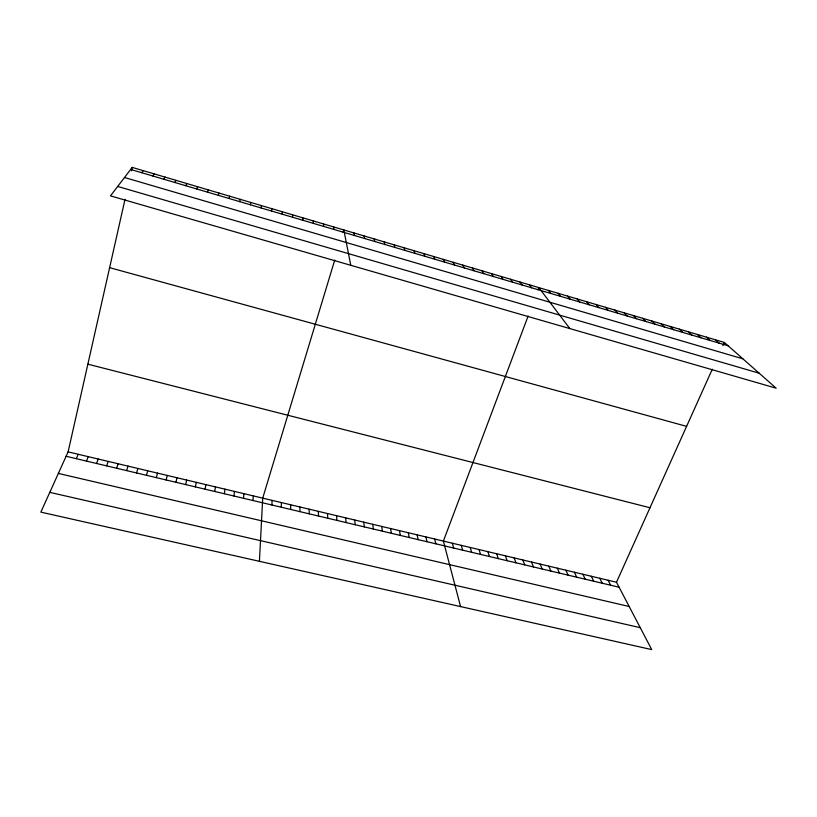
<?xml version="1.0" encoding="UTF-8"?>
<svg xmlns="http://www.w3.org/2000/svg" width="817" height="817" viewBox="0 0 817 817"><rect width="100%" height="100%" fill="white"/><g stroke="black" fill="none" stroke-linecap="round" stroke-linejoin="round"><path stroke-width="1.23" d="M290.668 509.451L290.668 504.783M281.303 507.234L281.385 502.567M271.908 505.008L272.071 500.361M282.11 214.156L282.192 211.726M259.418 561.32L262.717 498.135L334.725 260.082M253.004 500.535L253.331 495.899M271.581 211.052L271.765 208.652M243.507 498.278L243.905 493.662M233.958 496.021L234.448 491.415M261.011 207.927L261.297 205.557M224.389 493.754L224.961 489.158M214.779 491.477L215.433 486.891M205.128 489.199L205.864 484.624M250.4 204.791L250.788 202.442M195.447 486.901L196.264 482.336M185.725 484.604L186.633 480.049M239.738 201.646L240.229 199.328M175.961 482.285L176.962 477.751M68.107 451.872L616.488 582.235L651.721 649.607L40.85 512.126L68.107 451.872L125.021 199.328M131.435 170.835L132.211 167.393L724.342 342.446L776.15 388.187L110.479 195.876L132.211 167.393M166.168 479.967L167.25 475.443M229.036 198.49L229.638 196.192M156.333 477.639L157.507 473.125M146.468 475.3L147.724 470.796M136.551 472.961L137.91 468.468M343.099 232.385L343.834 229.955L350.769 265.29M218.292 195.324L218.987 193.047M126.604 470.602L128.044 466.119M116.627 468.233L118.148 463.77M207.498 192.138L208.304 189.891M106.598 465.864L108.222 461.411M528.15 315.985L443.386 541.089L460.574 606.592M537.974 289.892L538.832 287.604L569.827 328.577M96.539 463.484L98.254 459.031M86.439 461.094L88.236 456.652M196.662 188.931L197.571 186.715M76.298 458.684L78.197 454.272M616.488 582.235L712.301 369.213M722.892 345.673L724.342 342.446M185.776 185.725L186.797 183.529M174.838 182.497L175.972 180.332M163.86 179.26L165.095 177.115M152.84 176.002L154.188 173.888M141.76 172.734L143.22 170.651M49.796 492.355L640.262 627.691M58.364 473.421L629.192 606.52M66.116 456.274L619.092 587.219M87.868 364.178L649.985 507.755M109.621 267.67L686.597 426.362M117.668 186.45L759.187 373.206M124.511 177.493L742.898 358.826M130.638 169.446L728.141 345.795M715.416 339.801L719.144 343.14M706.45 337.155L710.106 340.475M697.442 334.49L701.027 337.799M688.404 331.814L691.917 335.103M679.336 329.139L682.767 332.407M670.226 326.443L673.586 329.7M661.076 323.736L664.374 326.974M651.895 321.03L655.111 324.247M642.683 318.303L645.818 321.5M633.43 315.566L636.494 318.742M624.137 312.819L627.119 315.985M614.813 310.062L617.723 313.207M605.448 307.294L608.277 310.419M596.042 304.516L598.8 307.621M586.606 301.728L589.271 304.812M577.129 298.92L579.723 301.994M567.611 296.111L570.123 299.155M558.062 293.283L560.482 296.316M548.462 290.443L550.811 293.456M529.447 284.827L531.632 287.798M520.031 282.039L522.124 284.99M510.564 279.24L512.586 282.182M501.066 276.432L503.006 279.353M491.538 273.613L493.386 276.514M481.959 270.784L483.725 273.664M472.349 267.945L474.034 270.795M462.708 265.096L464.291 267.925M453.016 262.226L454.518 265.045M608.124 580.244L610.667 585.227M443.284 259.357L444.703 262.145M599.729 578.252L602.211 583.226M591.304 576.251L593.724 581.214M433.521 256.467L434.858 259.234M582.858 574.239L585.217 579.192M574.371 572.227L576.669 577.17M423.717 253.566L424.963 256.313M565.864 570.195L568.091 575.137M557.317 568.172L559.482 573.105M548.748 566.13L550.842 571.063M413.872 250.656L415.026 253.382M540.139 564.087L542.171 569M531.499 562.035L533.47 566.947M403.986 247.735L405.048 250.441M522.839 559.972L524.728 564.874M514.138 557.899L515.966 562.801M394.07 244.804L395.04 247.48M505.406 555.826L507.163 560.717M496.644 553.742L498.329 558.624M487.851 551.649L489.465 556.53M384.102 241.863L384.981 244.518M479.017 549.555L480.57 554.416M470.163 547.451L471.644 552.302M374.094 238.901L374.88 241.536M461.268 545.337L462.677 550.178M452.342 543.213L453.68 548.054M364.055 235.929L364.739 238.544M434.664 539.006L435.859 543.826M425.902 536.932L427.036 541.742M353.965 232.947L354.558 235.541M417.119 534.839L418.171 539.639M408.296 532.745L409.276 537.535M399.442 530.642L400.35 535.421M390.557 528.528L391.394 533.307M333.663 226.952L334.071 229.495M381.641 526.403L382.407 531.173M372.695 524.279L373.389 529.038M363.708 522.145L364.331 526.894M323.461 223.929L323.767 226.452M354.701 520L355.242 524.739M345.652 517.845L346.112 522.584M313.207 220.896L313.422 223.398M336.573 515.69L336.961 520.409M327.454 513.525L327.77 518.233M318.313 511.35L318.548 516.048M302.903 217.853L303.025 220.324M309.132 509.165L309.286 513.862M299.921 506.979L299.992 511.656M292.568 214.8L292.588 217.251"/></g></svg>
